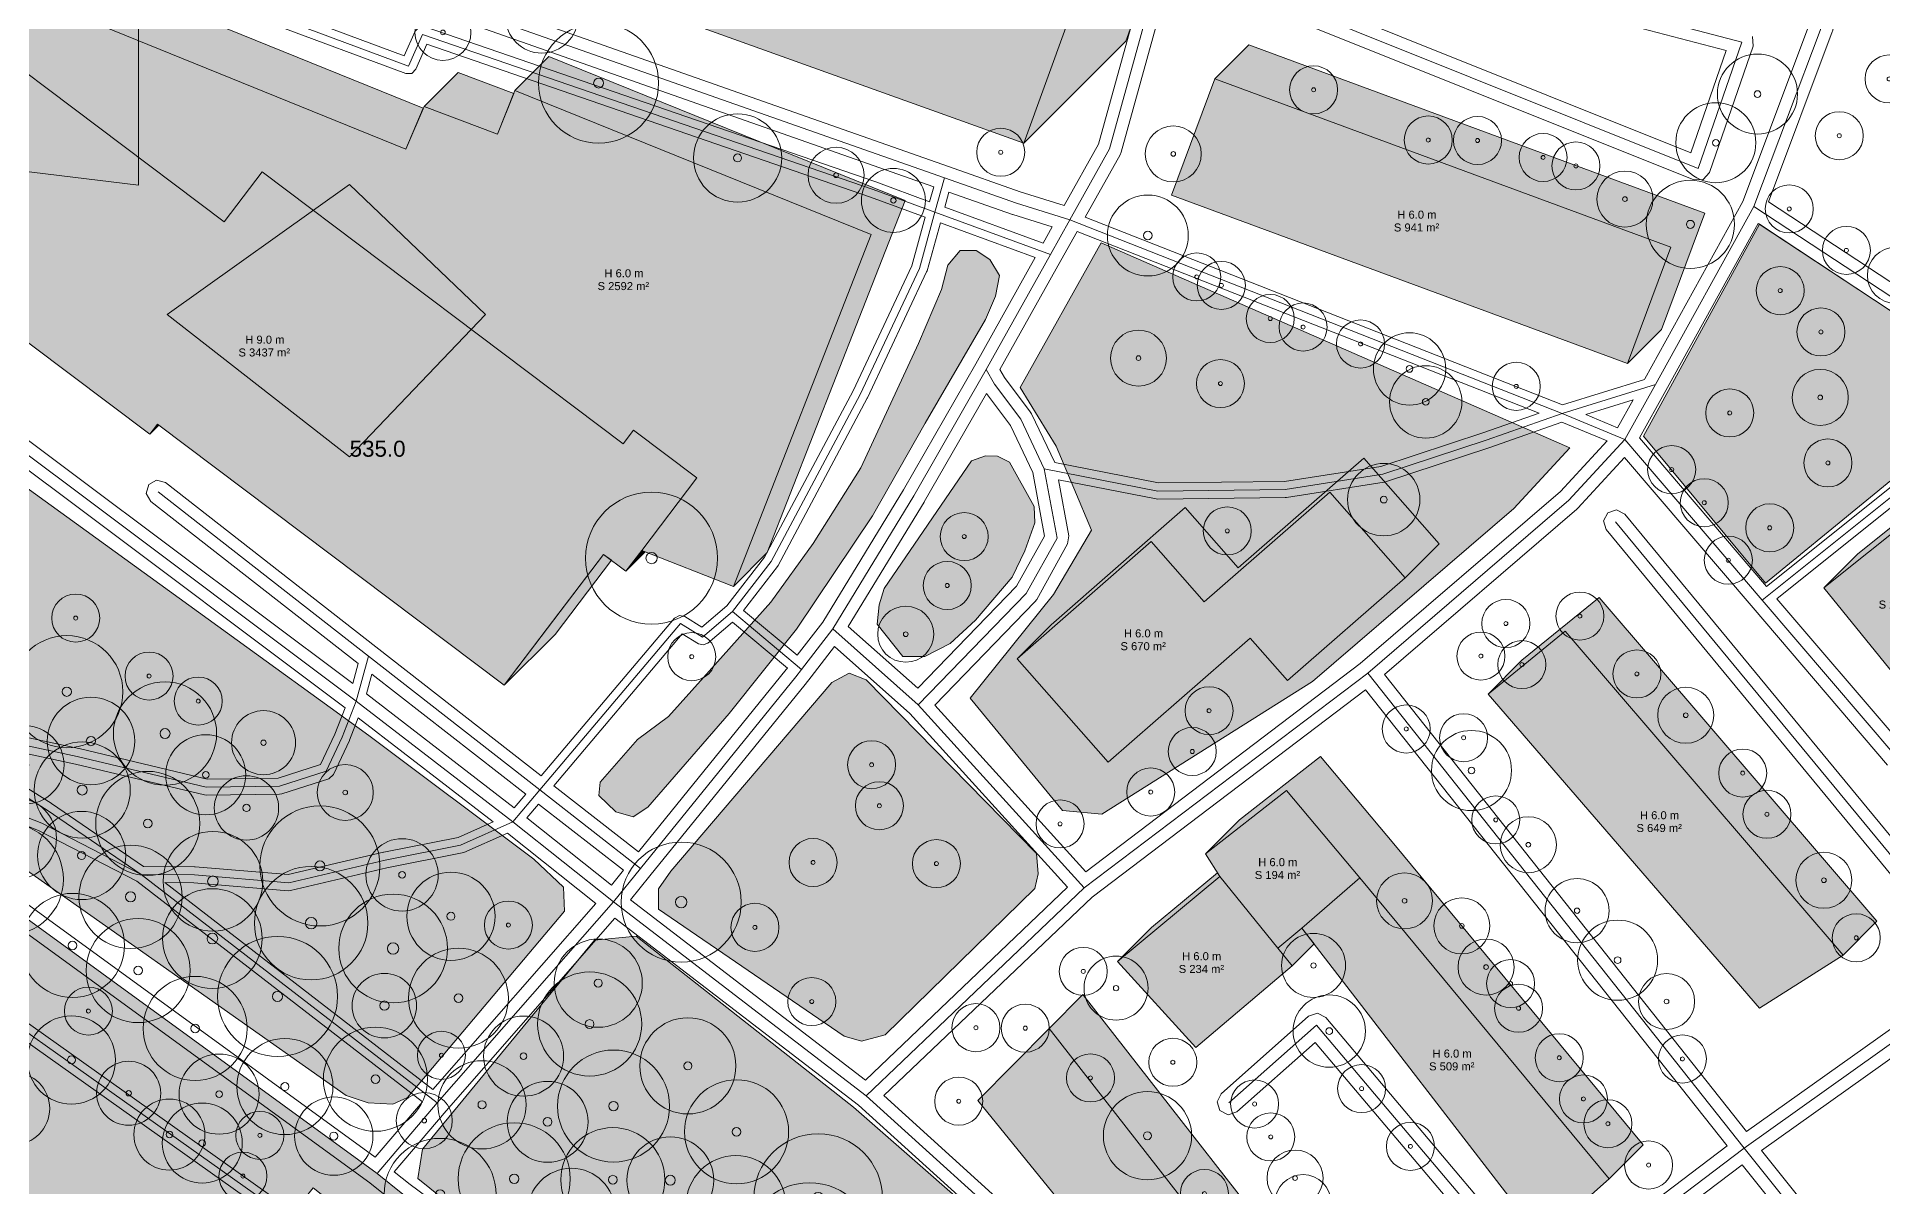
# Model space of a CAD drawing. Header units: metres. Extents: x -4 to 1086, y -7 to 929.
# Drawn here: x 686.2 to 916.8, y 85.4 to 228.9 of the extents above; entities that cross this region are included whole.
import ezdxf

# ---------------------------------------------------------------- set-up
doc = ezdxf.new("R2010")
doc.units = ezdxf.units.M
doc.header["$MEASUREMENT"] = 0
for name, color, linetype, lineweight, true_color in [('TPX_BUILDING_AREAS_TEXT', 7, 'CONTINUOUS', 0, 0x000000), ('TPX_BUILDING_HEIGHTS_TEXT', 7, 'CONTINUOUS', 0, 0x000000), ('TPX_BUILDINGS', 7, 'CONTINUOUS', 0, 0x000000), ('TPX_BUILDINGS_HATCH', 7, 'CONTINUOUS', 0, 0xf0f0f0), ('TPX_BUILDINGS_SHADOWS_HATCH', 7, 'CONTINUOUS', 0, 0x000000), ('TPX_BUILDINGS_SHADOWS_OUTLINES', 7, 'CONTINUOUS', 0, 0x000000), ('TPX_CONTOUR_LINES_5M', 7, 'CONTINUOUS', 0, 0x969696), ('TPX_CONTOUR_LINES_5M_TEXT', 7, 'CONTINUOUS', 0, 0x000000), ('TPX_ROADS_AXES', 7, 'CONTINUOUS', 0, 0x323232), ('TPX_ROADS_CONTOURS', 7, 'CONTINUOUS', 0, 0x646464), ('TPX_VEGETATION_GREEN_SPACES', 7, 'CONTINUOUS', 0, 0x58ba48), ('TPX_VEGETATION_GREEN_SPACES_HATCH', 7, 'CONTINUOUS', 0, 0x58ba48), ('TPX_VEGETATION_TREES_INDIVIDUAL', 7, 'CONTINUOUS', 0, 0x136734)]:
    doc.layers.add(name, color=color, linetype=linetype, lineweight=lineweight, true_color=true_color)
doc.styles.add('TPX_TEXTE', font='arial.ttf')

# ---------------------------------------------------------------- blocks, each defined once
blk = doc.blocks.new('TREETR006_CR055')
at = {"layer": 'TPX_VEGETATION_TREES_INDIVIDUAL'}
for radius in [5.46, 0.583]:
    blk.add_circle((0, 0, 0.04), radius, dxfattribs=at)
blk = doc.blocks.new('TREETR003_CR035')
at = {"layer": 'TPX_VEGETATION_TREES_INDIVIDUAL'}
for radius in [3.5, 0.292]:
    blk.add_circle((0, 0, 0.04), radius, dxfattribs=at)
blk = doc.blocks.new('TREETR007_CR075')
at = {"layer": 'TPX_VEGETATION_TREES_INDIVIDUAL'}
for radius in [7.5, 0.708]:
    blk.add_circle((0, 0, 0.04), radius, dxfattribs=at)
blk = doc.blocks.new('TREETR006_CR060')
at = {"layer": 'TPX_VEGETATION_TREES_INDIVIDUAL'}
for radius in [6, 0.625]:
    blk.add_circle((0, 0, 0.04), radius, dxfattribs=at)
blk = doc.blocks.new('TREETR003_CR030')
at = {"layer": 'TPX_VEGETATION_TREES_INDIVIDUAL'}
for radius in [3, 0.25]:
    blk.add_circle((0, 0, 0.04), radius, dxfattribs=at)
blk = doc.blocks.new('TREETR005_CR055')
at = {"layer": 'TPX_VEGETATION_TREES_INDIVIDUAL'}
for radius in [5.51, 0.5]:
    blk.add_circle((0, 0, 0.04), radius, dxfattribs=at)
blk = doc.blocks.new('TREETR006_CR075')
at = {"layer": 'TPX_VEGETATION_TREES_INDIVIDUAL'}
for radius in [7.5, 0.625]:
    blk.add_circle((0, 0, 0.04), radius, dxfattribs=at)
blk = doc.blocks.new('TREETR007_CR080')
at = {"layer": 'TPX_VEGETATION_TREES_INDIVIDUAL'}
for radius in [8.03, 0.708]:
    blk.add_circle((0, 0, 0.04), radius, dxfattribs=at)
blk = doc.blocks.new('TREETR004_CR044')
at = {"layer": 'TPX_VEGETATION_TREES_INDIVIDUAL'}
for radius in [4.44, 0.417]:
    blk.add_circle((0, 0, 0.04), radius, dxfattribs=at)
blk = doc.blocks.new('TREETR007_CR068')
at = {"layer": 'TPX_VEGETATION_TREES_INDIVIDUAL'}
for radius in [6.79, 0.708]:
    blk.add_circle((0, 0, 0.04), radius, dxfattribs=at)
blk = doc.blocks.new('TREETR006_CR070')
at = {"layer": 'TPX_VEGETATION_TREES_INDIVIDUAL'}
for radius in [7, 0.583]:
    blk.add_circle((0, 0, 0.04), radius, dxfattribs=at)
blk = doc.blocks.new('TREETR005_CR040')
at = {"layer": 'TPX_VEGETATION_TREES_INDIVIDUAL'}
for radius in [4.02, 0.458]:
    blk.add_circle((0, 0, 0.04), radius, dxfattribs=at)
blk = doc.blocks.new('TREETR006_CR065')
at = {"layer": 'TPX_VEGETATION_TREES_INDIVIDUAL'}
for radius in [6.45, 0.625]:
    blk.add_circle((0, 0, 0.04), radius, dxfattribs=at)
blk = doc.blocks.new('TREETR005_CR062')
at = {"layer": 'TPX_VEGETATION_TREES_INDIVIDUAL'}
for radius in [6.24, 0.542]:
    blk.add_circle((0, 0, 0.04), radius, dxfattribs=at)
blk = doc.blocks.new('TREETR007_CR071')
at = {"layer": 'TPX_VEGETATION_TREES_INDIVIDUAL'}
for radius in [7.09, 0.708]:
    blk.add_circle((0, 0, 0.04), radius, dxfattribs=at)
blk = doc.blocks.new('TREETR006_CR040')
at = {"layer": 'TPX_VEGETATION_TREES_INDIVIDUAL'}
for radius in [4.03, 0.583]:
    blk.add_circle((0, 0, 0.04), radius, dxfattribs=at)
blk = doc.blocks.new('TREETR007_CR062')
at = {"layer": 'TPX_VEGETATION_TREES_INDIVIDUAL'}
for radius in [6.23, 0.667]:
    blk.add_circle((0, 0, 0.04), radius, dxfattribs=at)
blk = doc.blocks.new('TREETR007_CR082')
at = {"layer": 'TPX_VEGETATION_TREES_INDIVIDUAL'}
for radius in [8.24, 0.708]:
    blk.add_circle((0, 0, 0.04), radius, dxfattribs=at)
blk = doc.blocks.new('TREETR003_CR040')
at = {"layer": 'TPX_VEGETATION_TREES_INDIVIDUAL'}
for radius in [4, 0.333]:
    blk.add_circle((0, 0, 0.04), radius, dxfattribs=at)
blk = doc.blocks.new('TREETR004_CR050')
at = {"layer": 'TPX_VEGETATION_TREES_INDIVIDUAL'}
for radius in [5, 0.417]:
    blk.add_circle((0, 0, 0.04), radius, dxfattribs=at)
blk = doc.blocks.new('TREETR005_CR051')
at = {"layer": 'TPX_VEGETATION_TREES_INDIVIDUAL'}
for radius in [5.05, 0.542]:
    blk.add_circle((0, 0, 0.04), radius, dxfattribs=at)
blk = doc.blocks.new('TREETR004_CR045')
at = {"layer": 'TPX_VEGETATION_TREES_INDIVIDUAL'}
for radius in [4.52, 0.417]:
    blk.add_circle((0, 0, 0.04), radius, dxfattribs=at)
blk = doc.blocks.new('TREETR005_CR060')
at = {"layer": 'TPX_VEGETATION_TREES_INDIVIDUAL'}
for radius in [6, 0.5]:
    blk.add_circle((0, 0, 0.04), radius, dxfattribs=at)
blk = doc.blocks.new('TREETR005_CR049')
at = {"layer": 'TPX_VEGETATION_TREES_INDIVIDUAL'}
for radius in [4.89, 0.5]:
    blk.add_circle((0, 0, 0.04), radius, dxfattribs=at)
blk = doc.blocks.new('TREETR005_CR065')
at = {"layer": 'TPX_VEGETATION_TREES_INDIVIDUAL'}
for radius in [6.5, 0.542]:
    blk.add_circle((0, 0, 0.04), radius, dxfattribs=at)
blk = doc.blocks.new('TREETR006_CR054')
at = {"layer": 'TPX_VEGETATION_TREES_INDIVIDUAL'}
for radius in [5.42, 0.625]:
    blk.add_circle((0, 0, 0.04), radius, dxfattribs=at)

msp = doc.modelspace()

# ---------------------------------------------------------------- hatches: boundary and pattern name
at = {"layer": 'TPX_BUILDINGS_HATCH'}
for points in [[(758.36, 250.88), (752.95, 235.98), (809.51, 215.66), (814.92, 230.56), (758.36, 250.88)], [(681.04, 235.74), (678.15, 229.49), (709.58, 205.82), (714.34, 212.08), (759.43, 178.11), (760.73, 179.81), (768.65, 173.85), (761.77, 164.8), (773.22, 160.3), (790.44, 204.27), (745.92, 222.23), (743.76, 216.78), (734.57, 220.24), (732.31, 214.92), (681.04, 235.74)], [(671.27, 234.71), (655.23, 213.16), (700.32, 179.32), (701.27, 180.58), (744.58, 147.96), (757.01, 164.31), (759.8, 162.21), (761.77, 164.8), (768.65, 173.85), (760.73, 179.81), (759.43, 178.11), (714.34, 212.08), (709.58, 205.82), (678.15, 229.49), (671.27, 234.71)], [(833.38, 223.7), (827.96, 209.18), (884.93, 188.15), (890.34, 202.67), (833.38, 223.7)], [(825.44, 165.91), (808.67, 151.28), (820.03, 138.37), (837.78, 153.85), (842.44, 148.56), (857.16, 161.39), (847.76, 172.07), (832.06, 158.37), (825.44, 165.91)], [(920.65, 169.05), (909.49, 160.14), (918.79, 148.62), (929.94, 157.53), (920.65, 169.05)], [(877.15, 154.7), (867.51, 146.84), (901.44, 107.62), (911.87, 114.27), (877.15, 154.7)], [(842.35, 134.81), (832.22, 126.89), (834.01, 124.07), (841.25, 115.15), (844.25, 117.63), (851.49, 123.92), (842.35, 134.81)], [(834.01, 124.07), (821.22, 113.45), (830.99, 102.73), (843.05, 112.93), (841.25, 115.15), (834.01, 124.07)], [(851.49, 123.92), (844.25, 117.63), (874.19, 78.85), (882.64, 86.31), (851.49, 123.92)], [(812.66, 105.11), (803.75, 96.12), (835.34, 57.28), (844.19, 64.73), (812.66, 105.11)]]:
    msp.add_hatch(color=256, dxfattribs=at).paths.add_polyline_path(points)
at = {"layer": 'TPX_BUILDINGS_SHADOWS_HATCH'}
for points in [[(771.08, 263.61), (758.36, 250.88), (814.92, 230.56), (809.51, 215.66), (822.24, 228.39), (827.65, 243.29), (771.08, 263.61)], [(664.93, 243.28), (662.81, 241.15), (671.27, 234.71), (678.15, 229.49), (681.04, 235.74), (732.31, 214.92), (734.47, 220.01), (685.28, 239.98), (682.6, 237.3), (677.64, 241.08), (673.4, 236.83), (664.93, 243.28)], [(750.16, 226.47), (745.92, 222.23), (790.44, 204.27), (773.22, 160.3), (777.46, 164.54), (794.68, 208.51), (750.16, 226.47)], [(837.62, 227.94), (833.38, 223.7), (890.34, 202.67), (884.93, 188.15), (889.17, 192.39), (894.59, 206.92), (837.62, 227.94)], [(738.82, 224.48), (734.57, 220.24), (743.76, 216.78), (745.77, 221.87), (738.82, 224.48)], [(701.27, 180.58), (700.32, 179.32), (701.44, 180.45), (701.27, 180.58)], [(812.91, 155.52), (808.67, 151.28), (825.44, 165.91), (832.06, 158.37), (847.76, 172.07), (857.16, 161.39), (861.41, 165.64), (852, 176.31), (836.31, 162.62), (829.68, 170.15), (812.91, 155.52)], [(913.74, 164.38), (909.49, 160.14), (920.65, 169.05), (929.94, 157.53), (933.98, 161.58), (932.61, 161.49), (932.46, 163.9), (924.89, 173.29), (913.74, 164.38)], [(749.97, 155.05), (744.58, 147.96), (750.94, 154.32), (757.98, 163.58), (757.01, 164.31), (749.97, 155.05)], [(761.77, 164.8), (759.8, 162.21), (762.21, 164.62), (761.77, 164.8)], [(871.75, 151.08), (867.51, 146.84), (877.15, 154.7), (911.87, 114.27), (916.11, 118.52), (881.4, 158.94), (871.75, 151.08)], [(836.47, 131.14), (832.22, 126.89), (842.35, 134.81), (851.49, 123.92), (882.64, 86.31), (886.88, 90.55), (855.74, 128.16), (846.59, 139.05), (836.47, 131.14)], [(825.46, 117.7), (821.22, 113.45), (834.01, 124.07), (833.71, 124.54), (825.46, 117.7)], [(844.25, 117.63), (841.25, 115.15), (843.05, 112.93), (845.78, 115.66), (844.25, 117.63)], [(816.9, 109.35), (812.66, 105.11), (844.19, 64.73), (848.43, 68.97), (816.9, 109.35)]]:
    msp.add_hatch(color=256, dxfattribs=at).paths.add_polyline_path(points)
at = {"layer": 'TPX_VEGETATION_GREEN_SPACES_HATCH'}
for points in [[(576.77, 177.06), (575.61, 173.4), (576.03, 170.93), (578.03, 170.48), (588.77, 171.99), (604.82, 169.94), (615.36, 167.92), (624.84, 163.61), (633.33, 158.84), (657.29, 143.44), (664.99, 138.42), (676.94, 130.43), (724.82, 96.75), (727.58, 95.83), (730.68, 95.64), (732.49, 96.5), (752.1, 119.75), (752, 122.75), (748.3, 126.24), (727.65, 141.7), (708.78, 155.34), (691.14, 168.11), (670.59, 182.94), (653.27, 195.95), (631.48, 213.88), (627.12, 217.65), (624.03, 219.49), (621.28, 219.65), (619.98, 219.24), (608.88, 210.22), (599.29, 202.97), (592.22, 196.42), (584.36, 187.91), (576.77, 177.06)], [(901.42, 205.56), (886.94, 179.07), (902.18, 160.71), (926.6, 180.7), (927.84, 188.11), (901.42, 205.56)], [(756.58, 135.87), (756.41, 134.19), (758.55, 132.17), (760.69, 131.54), (762.55, 132.74), (772.68, 144.45), (781.1, 154.95), (790.62, 169.11), (797.2, 180.68), (804.72, 193.64), (805.98, 196.54), (806.46, 199.14), (805.25, 201.15), (803.56, 202.24), (801.56, 202.26), (800, 200.43), (799.21, 197.37), (796.37, 190.66), (789.14, 175.1), (783.2, 165.66), (777.89, 158.35), (769.48, 148.93), (765.13, 144.07), (761.25, 141.19), (756.58, 135.87)], [(791.42, 158), (791.19, 155.57), (794.38, 151.55), (797.16, 151.57), (800.3, 153.16), (803.49, 156.08), (808.04, 161.44), (809.63, 164.74), (810.89, 168.26), (810.81, 170.29), (807.74, 175.81), (806.24, 176.59), (804.74, 176.6), (802.97, 176), (792.05, 160.05), (791.42, 158)], [(763.87, 122.52), (763.87, 120.02), (787.08, 104.13), (789.22, 103.5), (792.2, 104.31), (810.89, 122.58), (811.29, 124.43), (811.11, 126.96), (789.79, 148.63), (787.67, 149.47), (785.54, 148.31), (765.4, 124.74), (763.87, 122.52)], [(655.44, 125.55), (621.43, 80.65), (627.04, 46.74), (706.59, 57.84), (716.06, 71.99), (717.08, 71.18), (721.51, 67.68), (725.06, 72.15), (716, 79.3), (717.68, 81.41), (720.71, 85.2), (727.72, 79.66), (730.69, 83.04), (731.92, 84.43), (728.71, 87.01), (671.03, 128.89), (662.13, 134.44), (655.44, 125.55)], [(734.36, 90.04), (733.78, 86.37), (744.9, 77.43), (766.14, 59.9), (785.59, 40.18), (802.56, 19.16), (813.79, 0), (850.18, 0), (853.75, 4.29), (844.22, 27.14), (828.8, 52.84), (808.92, 77.18), (788.21, 95.26), (761.07, 116.63), (755.86, 116.14), (734.36, 90.04)]]:
    msp.add_hatch(color=256, dxfattribs=at).paths.add_polyline_path(points)
h = msp.add_hatch(color=256, dxfattribs=at)
h.paths.add_polyline_path([(813.22, 159.31), (802.8, 146.34), (814.36, 132.32), (819.24, 131.88), (845.59, 148.45), (870.72, 170.03), (877.73, 177.62), (819.18, 203.22), (809.07, 185.13), (813.55, 177.82), (817.95, 167.35), (813.22, 159.31)])
h.paths.add_polyline_path([(808.67, 151.28), (825.44, 165.91), (832.06, 158.37), (847.76, 172.07), (857.16, 161.39), (842.44, 148.56), (837.78, 153.85), (820.03, 138.37), (808.67, 151.28)], flags=16)

# ---------------------------------------------------------------- linework, layer by layer
at = {"layer": 'TPX_BUILDINGS', "elevation": 0.04}
for points in [[(758.36, 250.88), (752.95, 235.98), (809.51, 215.66), (814.92, 230.56)], [(681.04, 235.74), (678.15, 229.49), (709.58, 205.82), (714.34, 212.08), (759.43, 178.11), (760.73, 179.81), (768.65, 173.85), (761.77, 164.8), (773.22, 160.3), (790.44, 204.27), (745.92, 222.23), (743.76, 216.78), (734.57, 220.24), (732.31, 214.92)], [(671.27, 234.71), (655.23, 213.16), (700.32, 179.32), (701.27, 180.58), (744.58, 147.96), (757.01, 164.31), (759.8, 162.21), (761.77, 164.8), (768.65, 173.85), (760.73, 179.81), (759.43, 178.11), (714.34, 212.08), (709.58, 205.82), (678.15, 229.49)], [(833.38, 223.7), (827.96, 209.18), (884.93, 188.15), (890.34, 202.67)], [(825.44, 165.91), (808.67, 151.28), (820.03, 138.37), (837.78, 153.85), (842.44, 148.56), (857.16, 161.39), (847.76, 172.07), (832.06, 158.37)], [(920.65, 169.05), (909.49, 160.14), (918.79, 148.62), (929.94, 157.53)], [(877.15, 154.7), (867.51, 146.84), (901.44, 107.62), (911.87, 114.27)], [(842.35, 134.81), (832.22, 126.89), (834.01, 124.07), (841.25, 115.15), (844.25, 117.63), (851.49, 123.92)], [(834.01, 124.07), (821.22, 113.45), (830.99, 102.73), (843.05, 112.93), (841.25, 115.15)], [(851.49, 123.92), (844.25, 117.63), (874.19, 78.85), (882.64, 86.31)], [(812.66, 105.11), (803.75, 96.12), (835.34, 57.28), (844.19, 64.73)]]:
    msp.add_lwpolyline(points, close=True, dxfattribs=at)
at = {"layer": 'TPX_BUILDINGS_SHADOWS_OUTLINES', "elevation": 0.04}
for points in [[(771.08, 263.61), (758.36, 250.88), (814.92, 230.56), (809.51, 215.66), (822.24, 228.39), (827.65, 243.29)], [(664.93, 243.28), (662.81, 241.15), (671.27, 234.71), (678.15, 229.49), (681.04, 235.74), (732.31, 214.92), (734.47, 220.01), (685.28, 239.98), (682.6, 237.3), (677.64, 241.08), (673.4, 236.83)], [(750.16, 226.47), (745.92, 222.23), (790.44, 204.27), (773.22, 160.3), (777.46, 164.54), (794.68, 208.51)], [(837.62, 227.94), (833.38, 223.7), (890.34, 202.67), (884.93, 188.15), (889.17, 192.39), (894.59, 206.92)], [(738.82, 224.48), (734.57, 220.24), (743.76, 216.78), (745.77, 221.87)], [(701.27, 180.58), (700.32, 179.32), (701.44, 180.45)], [(812.91, 155.52), (808.67, 151.28), (825.44, 165.91), (832.06, 158.37), (847.76, 172.07), (857.16, 161.39), (861.41, 165.64), (852, 176.31), (836.31, 162.62), (829.68, 170.15)], [(913.74, 164.38), (909.49, 160.14), (920.65, 169.05), (929.94, 157.53), (933.98, 161.58), (932.61, 161.49), (932.46, 163.9), (924.89, 173.29)], [(749.97, 155.05), (744.58, 147.96), (750.94, 154.32), (757.98, 163.58), (757.01, 164.31)], [(761.77, 164.8), (759.8, 162.21), (762.21, 164.62)], [(871.75, 151.08), (867.51, 146.84), (877.15, 154.7), (911.87, 114.27), (916.11, 118.52), (881.4, 158.94)], [(836.47, 131.14), (832.22, 126.89), (842.35, 134.81), (851.49, 123.92), (882.64, 86.31), (886.88, 90.55), (855.74, 128.16), (846.59, 139.05)], [(825.46, 117.7), (821.22, 113.45), (834.01, 124.07), (833.71, 124.54)], [(844.25, 117.63), (841.25, 115.15), (843.05, 112.93), (845.78, 115.66)], [(816.9, 109.35), (812.66, 105.11), (844.19, 64.73), (848.43, 68.97)]]:
    msp.add_lwpolyline(points, close=True, dxfattribs=at)
at = {"layer": 'TPX_CONTOUR_LINES_5M', "elevation": 0.05}
for points in [[(698.89, 267.4), (672.52, 251.25), (672.52, 213.6), (698.89, 210.41), (698.89, 267.4)], [(725.27, 210.49), (702.49, 194.25), (725.27, 176.5), (742.25, 194.25), (725.27, 210.49)]]:
    msp.add_lwpolyline(points, dxfattribs=at)
at = {"layer": 'TPX_ROADS_AXES', "elevation": 0.03}
for points in [[(301.31, 376.65), (314.36, 370.33), (350.84, 354.43), (365.46, 348.15), (379.85, 341.97), (408.07, 327.97), (438.12, 310.03), (449.28, 302.28), (469.03, 288.9), (486.89, 276.81), (497.71, 271.92), (557.14, 249.61), (621.4, 224.91), (636.99, 212.59), (670.07, 187.9), (690.41, 172.72), (726.08, 145.98), (745.67, 130.9), (758.22, 120.91), (789.83, 96.69), (811.33, 77.19), (831, 51.84), (846.42, 26.15), (858.87, 0)], [(900.73, 207.75), (909.13, 230.07), (916.78, 257.03), (920.05, 282.25), (918.48, 308.9), (911.77, 343.3), (899.86, 377.43)], [(815.27, 206.07), (820.23, 214.95), (827.4, 240.83), (832.46, 259.03), (835.08, 278.76), (838.01, 298.68), (837.99, 300.62), (838.54, 332.04), (836.89, 355.31)], [(736.21, 95.81), (699.2, 124.35), (687.46, 132.37), (667.63, 144.81), (645.58, 158.11), (635.75, 164.89), (620.03, 172.29), (597.11, 176.77), (587.62, 179.14), (575.63, 181.25), (549.32, 184.97), (524.84, 189.08), (500.01, 197.83), (492.73, 201.18), (469.96, 216.58), (430.81, 246.95), (399.99, 267.29), (387.54, 275.51), (349.12, 304.76), (328.4, 317.17), (303.54, 324.07), (288.31, 327.19), (280.12, 325.72)], [(815.27, 206.07), (808.59, 208.18), (799.61, 211.33), (685.7, 251.39), (654.03, 262.53)], [(812.84, 201.75), (798.41, 207.03), (790.7, 209.86), (734.37, 229.24), (732.64, 225.28), (682.77, 243.84)], [(839.81, 243.82), (899.24, 228.28), (893.78, 212.48), (836.78, 235.34)], [(799.61, 211.33), (798.41, 207.03), (796.46, 200), (789.07, 184.29), (777.94, 163.4), (773.1, 157.16), (769.38, 153.98), (766.63, 155.69), (749.04, 134.89), (745.67, 130.9), (739.13, 128), (729.72, 126.14), (717.67, 123.3), (705.87, 124.28), (699.2, 124.35), (686.8, 130.72), (678.49, 133.99), (671.03, 128.89)], [(884.62, 178.67), (888.42, 185.51), (900.73, 207.75)], [(1025.25, 189.79), (932.71, 186.75), (929.38, 188.94), (900.73, 207.75)], [(728.71, 87.01), (736.21, 95.81), (758.22, 120.91), (761.61, 125.09), (781.01, 149.01), (781.73, 149.94), (785.64, 155.01), (795.76, 171.62), (804.81, 187.38), (812.84, 201.75), (815.27, 206.07)], [(884.62, 178.67), (876.78, 181.9), (815.27, 206.07)], [(796.32, 145.5), (809.81, 159.42), (813.67, 166.34), (812.07, 175), (809.13, 181.2), (805.83, 185.58), (804.81, 187.38)], [(929.38, 188.94), (928.44, 179.9), (901.78, 158.6)], [(812.07, 175), (826.24, 172.22), (842.16, 172.4), (854.38, 174.31), (867.29, 178.56), (876.78, 181.9), (888.42, 185.51)], [(789.83, 96.69), (817.06, 122.66), (852.48, 149.49), (877.62, 171.07), (884.62, 178.67)], [(975.33, 68.26), (918.6, 138.94), (901.78, 158.6), (884.62, 178.67)], [(761.61, 125.09), (749.04, 134.89), (727.63, 151.59), (701.34, 172.1)], [(883.44, 168.36), (930.08, 111.91), (965.92, 69.37)], [(728.71, 87.01), (671.03, 128.89), (662.13, 134.44), (659.1, 136.75), (656.21, 138.77), (640.39, 149.98), (638.52, 151), (628.99, 156.51), (616.29, 163.66), (603.74, 166.15), (593.16, 167.15), (579.84, 167.01), (562.57, 164.2)], [(773.1, 157.16), (781.73, 149.94)], [(785.64, 155.01), (796.32, 145.5), (817.06, 122.66)], [(656.21, 138.77), (662.69, 144.77), (667.63, 144.81), (673.39, 144.87), (681.73, 141.11), (691.24, 139.08), (707.35, 135.24), (716.5, 135.36), (722.35, 137.23), (724.34, 141.48), (726.08, 145.98), (727.63, 151.59)], [(852.48, 149.49), (899.53, 90.17), (932.95, 48.38)], [(655.44, 125.55), (717.68, 81.41), (734.08, 66.15), (744.39, 57.63), (775.92, 26.66), (794.96, 0)], [(930.08, 111.91), (899.53, 90.17), (874.86, 71.45), (863.64, 63.19)], [(876.92, 35.42), (891.23, 43.72), (874.86, 71.45), (846.08, 105.5), (835.14, 95.83)], [(812.21, 0), (800.39, 19.17), (785.67, 36.95), (769.9, 52.44), (753.36, 68.62), (742.53, 76.61), (731.92, 84.43), (728.71, 87.01)]]:
    msp.add_lwpolyline(points, dxfattribs=at)
at = {"layer": 'TPX_ROADS_CONTOURS', "elevation": 0.03}
for points in [[(662.38, 343.33), (755.19, 349.76), (761.6, 320.33), (709.98, 316.74), (709.1, 316.37), (708.61, 315.54), (703.04, 288.31), (703.2, 287.29), (703.97, 286.61), (755.6, 266.78), (825.59, 239.91), (818.83, 215.52), (814.55, 207.87), (809.06, 209.6), (800.11, 212.75), (686.19, 252.8), (655.92, 263.46)], [(930.21, 190.19), (902.56, 208.35), (910.53, 229.54), (910.57, 229.66), (918.23, 256.62)], [(682.42, 242.9), (732.29, 224.34), (733.03, 224.36), (733.56, 224.88), (734.92, 228), (790.37, 208.92), (797.2, 206.41), (795.52, 200.35), (788.18, 184.73), (777.1, 163.95), (772.38, 157.86), (769.29, 155.22), (767.16, 156.54), (766.47, 156.68), (765.87, 156.34), (749.22, 136.65), (728.55, 152.77), (702.26, 173.28), (701.15, 173.59), (700.16, 173.02), (699.85, 171.92), (700.42, 170.92), (726.34, 150.69), (725.65, 148.18), (691.31, 173.92), (670.97, 189.11)], [(907.7, 230.54), (899.36, 208.38), (887.11, 186.24), (887.05, 186.13), (876.82, 182.96), (817.17, 206.4), (821.54, 214.22), (821.67, 214.55), (828.85, 240.43)], [(836.22, 233.95), (893.22, 211.09), (894.4, 211.12), (895.19, 211.99), (900.66, 227.79), (900.56, 228.99)], [(918.88, 140.92), (903.61, 158.77), (929.06, 179.12)], [(931.23, 112.87), (884.6, 169.31), (883.58, 169.85), (882.48, 169.51), (881.95, 168.5), (882.28, 167.4), (927.89, 112.19), (899.82, 92.22), (854.56, 149.29), (878.59, 169.94), (878.72, 170.06), (884.58, 176.41), (900.64, 157.62), (917.44, 137.98)], [(812.34, 78.3), (792.03, 96.72), (818.03, 121.51), (852.22, 147.41), (897.41, 90.44), (875.09, 73.51), (847.23, 106.47), (846.19, 107), (845.09, 106.63), (834.15, 96.95), (833.65, 95.92), (834.02, 94.84), (835.05, 94.33), (836.14, 94.71), (845.93, 103.36), (872.68, 71.71)], [(670.19, 127.65), (727.8, 85.82), (730.98, 83.26)], [(654.88, 124.73), (717.05, 80.63), (733.4, 65.41), (733.44, 65.37), (743.72, 56.89), (775.16, 26.01), (793.73, 0), (795.91, 0), (795.78, 0.58), (776.73, 27.25), (776.62, 27.38), (745.09, 58.35), (745.02, 58.41), (734.74, 66.9), (718.37, 82.14), (718.26, 82.22), (656.02, 126.37)], [(743.42, 77.81), (732.83, 85.62), (730.85, 87.21), (737.35, 94.83), (758.42, 118.87), (788.86, 95.54), (810.23, 76.17)], [(934.12, 49.32), (901.7, 89.87), (929.82, 109.88)], [(876.83, 71.07), (899.28, 88.09), (931.77, 47.44)]]:
    msp.add_lwpolyline(points, dxfattribs=at)
for points in [[(684.07, 244.42), (686.1, 249.66), (798.26, 210.22), (797.74, 208.34), (791.03, 210.81), (734.7, 230.19), (733.97, 230.16), (733.46, 229.64), (732.1, 226.55)], [(838.68, 236.19), (840.76, 242.02), (897.29, 227.24), (892.87, 214.46)], [(624.02, 220.93), (636.07, 211.42), (636.1, 211.39), (669.17, 186.7), (689.51, 171.52), (724.69, 145.15), (723.42, 141.87), (721.63, 138.05), (716.33, 136.35), (707.46, 136.24), (691.47, 140.05), (691.45, 140.05), (682.04, 142.06), (673.81, 145.78), (673.38, 145.87), (667.91, 145.81), (646.12, 158.95), (636.65, 165.48), (626.65, 214.11), (626.61, 214.27)], [(799.62, 207.65), (800.15, 209.55), (808.09, 206.76), (808.14, 206.74), (813.06, 205.2), (811.91, 203.16)], [(774.49, 157.31), (778.73, 162.79), (778.82, 162.93), (789.95, 183.82), (789.98, 183.86), (797.36, 199.57), (797.42, 199.73), (799.08, 205.72), (810.92, 201.39), (803.5, 188.12), (794.47, 172.38), (784.41, 155.86), (781.19, 151.7)], [(886.44, 178.85), (889.73, 184.79), (901.26, 205.61), (928.27, 187.87), (927.48, 180.42), (902.31, 160.29)], [(806.53, 187.39), (814.15, 201.02), (816.18, 204.64), (873.91, 181.95), (866.97, 179.51), (854.14, 175.29), (842.08, 173.4), (826.33, 173.22), (813.37, 175.77), (810.48, 181.85), (810.32, 182.11), (807.08, 186.4)], [(787.58, 155.3), (797.04, 170.84), (797.06, 170.87), (804.83, 184.41), (807.84, 180.42), (810.63, 174.54), (812.09, 166.6), (808.59, 160.32), (796.25, 147.58)], [(879.73, 181.77), (885.64, 183.6), (883.71, 180.12)], [(798.38, 145.47), (810.89, 158.37), (811.12, 158.69), (814.98, 165.61), (815.14, 166.61), (813.85, 173.63), (826.05, 171.24), (826.25, 171.22), (842.17, 171.4), (842.32, 171.41), (854.53, 173.32), (854.69, 173.36), (867.61, 177.62), (876.75, 180.83), (882.42, 178.49), (876.57, 172.15), (851.54, 150.66), (817.25, 124.68)], [(750.8, 135.42), (766.83, 154.39), (768.85, 153.13), (769.45, 152.99), (770.03, 153.22), (773.11, 155.85), (779.97, 150.11), (779.83, 149.93), (761.37, 127.18)], [(760.36, 121.17), (762.77, 124.15), (782.18, 148.06), (782.92, 149.03), (785.85, 152.82), (795.26, 144.43), (814.96, 122.73), (789.72, 98.66)], [(727.37, 146.88), (728.05, 149.36), (747.28, 134.36), (745.84, 132.66)], [(671.06, 143.84), (673.18, 143.86), (681.31, 140.2), (681.52, 140.13), (691.02, 138.1), (707.12, 134.27), (707.36, 134.24), (716.51, 134.36), (716.8, 134.4), (722.66, 136.28), (723.26, 136.81), (725.24, 141.05), (725.27, 141.12), (726.34, 143.89), (743.21, 130.9), (738.83, 128.96), (729.53, 127.12), (729.49, 127.11), (717.6, 124.31), (705.95, 125.28), (705.88, 125.28), (699.51, 125.34), (688.03, 133.2), (687.99, 133.22)], [(673.21, 129.17), (678.62, 132.86), (686.39, 129.81), (698.66, 123.5), (734.37, 95.96), (728.47, 89.04)], [(747.42, 131.42), (748.86, 133.13), (759.48, 124.85), (757.99, 123.01)], [(702.17, 123.32), (705.82, 123.28), (717.59, 122.3), (717.9, 122.32), (729.93, 125.16), (739.33, 127.02), (739.54, 127.09), (745, 129.51), (756.05, 120.72), (735.68, 97.48)]]:
    msp.add_lwpolyline(points, close=True, dxfattribs=at)
at = {"layer": 'TPX_VEGETATION_GREEN_SPACES', "elevation": 0}
for points in [[(901.42, 205.56), (886.94, 179.07), (902.18, 160.71), (926.6, 180.7), (927.84, 188.11)], [(813.22, 159.31), (802.8, 146.34), (814.36, 132.32), (819.24, 131.88), (845.59, 148.45), (870.72, 170.03), (877.73, 177.62), (819.18, 203.22), (809.07, 185.13), (813.55, 177.82), (817.95, 167.35)], [(756.58, 135.87), (756.41, 134.19), (758.55, 132.17), (760.69, 131.54), (762.55, 132.74), (772.68, 144.45), (781.1, 154.95), (790.62, 169.11), (797.2, 180.68), (804.72, 193.64), (805.98, 196.54), (806.46, 199.14), (805.25, 201.15), (803.56, 202.24), (801.56, 202.26), (800, 200.43), (799.21, 197.37), (796.37, 190.66), (789.14, 175.1), (783.2, 165.66), (777.89, 158.35), (769.48, 148.93), (765.13, 144.07), (761.25, 141.19)], [(791.42, 158), (791.19, 155.57), (794.38, 151.55), (797.16, 151.57), (800.3, 153.16), (803.49, 156.08), (808.04, 161.44), (809.63, 164.74), (810.89, 168.26), (810.81, 170.29), (807.74, 175.81), (806.24, 176.59), (804.74, 176.6), (802.97, 176), (792.05, 160.05)], [(808.67, 151.28), (825.44, 165.91), (832.06, 158.37), (847.76, 172.07), (857.16, 161.39), (842.44, 148.56), (837.78, 153.85), (820.03, 138.37)], [(763.87, 122.52), (763.87, 120.02), (787.08, 104.13), (789.22, 103.5), (792.2, 104.31), (810.89, 122.58), (811.29, 124.43), (811.11, 126.96), (789.79, 148.63), (787.67, 149.47), (785.54, 148.31), (765.4, 124.74)], [(655.44, 125.55), (621.43, 80.65), (627.04, 46.74), (706.59, 57.84), (716.06, 71.99), (717.08, 71.18), (721.51, 67.68), (725.06, 72.15), (716, 79.3), (717.68, 81.41), (720.71, 85.2), (727.72, 79.66), (730.69, 83.04), (731.92, 84.43), (728.71, 87.01), (671.03, 128.89), (662.13, 134.44)], [(734.36, 90.04), (733.78, 86.37), (744.9, 77.43), (766.14, 59.9), (785.59, 40.18), (802.56, 19.16), (813.79, 0), (850.18, 0), (853.75, 4.29), (844.22, 27.14), (828.8, 52.84), (808.92, 77.18), (788.21, 95.26), (761.07, 116.63), (755.86, 116.14)]]:
    msp.add_lwpolyline(points, close=True, dxfattribs=at)
msp.add_lwpolyline([(676.94, 130.43), (724.82, 96.75), (727.58, 95.83), (730.68, 95.64), (732.49, 96.5), (752.1, 119.75), (752, 122.75), (748.3, 126.24), (727.65, 141.7), (708.78, 155.34), (691.14, 168.11), (670.59, 182.94)], dxfattribs=at)

# ---------------------------------------------------------------- block references
at = {"layer": 'TPX_VEGETATION_TREES_INDIVIDUAL'}
for name, p in [('TREETR004_CR045', (749.27, 231.42, 0.04)), ('TREETR003_CR035', (736.93, 229.49, 0.04)), ('TREETR006_CR075', (756.38, 223.17, 0.04)), ('TREETR004_CR050', (901.18, 221.79, 0.04)), ('TREETR003_CR030', (917.63, 223.68, 0.04)), ('TREETR003_CR030', (845.72, 222.32, 0.04)), ('TREETR005_CR055', (773.75, 213.81, 0.04)), ('TREETR003_CR030', (860.04, 216.05, 0.04)), ('TREETR004_CR050', (895.98, 215.71, 0.04)), ('TREETR003_CR030', (911.4, 216.59, 0.04)), ('TREETR003_CR030', (806.62, 214.52, 0.04)), ('TREETR003_CR035', (828.19, 214.31, 0.04)), ('TREETR003_CR030', (866.2, 215.99, 0.04)), ('TREETR003_CR030', (874.4, 213.87, 0.04)), ('TREETR003_CR035', (786.05, 211.65, 0.04)), ('TREETR003_CR030', (878.5, 212.81, 0.04)), ('TREETR003_CR040', (793.21, 208.51, 0.04)), ('TREETR003_CR035', (884.62, 208.67, 0.04)), ('TREETR005_CR055', (892.8, 205.52, 0.04)), ('TREETR003_CR030', (905.15, 207.45, 0.04)), ('TREETR005_CR051', (825.01, 204.12, 0.04)), ('TREETR003_CR030', (912.29, 202.27, 0.04)), ('TREETR003_CR030', (831.12, 198.96, 0.04)), ('TREETR003_CR030', (834.19, 197.9, 0.04)), ('TREETR003_CR035', (918.42, 199.15, 0.04)), ('TREETR003_CR030', (904.02, 197.24, 0.04)), ('TREETR003_CR030', (840.31, 193.76, 0.04)), ('TREETR003_CR030', (844.41, 192.7, 0.04)), ('TREETR003_CR030', (909.11, 192.08, 0.04)), ('TREETR003_CR035', (823.84, 188.81, 0.04)), ('TREETR003_CR030', (851.58, 190.58, 0.04)), ('TREETR004_CR045', (857.71, 187.46, 0.04)), ('TREETR003_CR030', (834.08, 185.64, 0.04)), ('TREETR004_CR045', (859.73, 183.35, 0.04)), ('TREETR003_CR030', (871.04, 185.29, 0.04)), ('TREETR003_CR035', (909.03, 183.91, 0.04)), ('TREETR003_CR030', (897.72, 181.97, 0.04)), ('TREETR003_CR030', (890.46, 174.89, 0.04)), ('TREETR003_CR030', (909.98, 175.72, 0.04)), ('TREETR004_CR045', (854.48, 171.14, 0.04)), ('TREETR003_CR030', (894.53, 170.76, 0.04)), ('TREETR007_CR082', (763, 163.84, 0.04)), ('TREETR003_CR030', (902.71, 167.62, 0.04)), ('TREETR003_CR030', (802.06, 166.53, 0.04)), ('TREETR003_CR030', (834.93, 167.24, 0.04)), ('TREETR003_CR030', (897.54, 163.58, 0.04)), ('TREETR003_CR030', (799.94, 160.42, 0.04)), ('TREETR003_CR030', (691.04, 156.35, 0.04)), ('TREETR003_CR030', (878.99, 156.6, 0.04)), ('TREETR003_CR035', (794.75, 154.34, 0.04)), ('TREETR003_CR030', (869.74, 155.67, 0.04)), ('TREETR003_CR030', (768.02, 151.53, 0.04)), ('TREETR003_CR030', (866.62, 151.61, 0.04)), ('TREETR006_CR070', (689.93, 147.16, 0.04)), ('TREETR003_CR030', (871.74, 150.54, 0.04)), ('TREETR003_CR030', (886.11, 149.38, 0.04)), ('TREETR003_CR030', (700.21, 149.11, 0.04)), ('TREETR006_CR065', (702.2, 141.93, 0.04)), ('TREETR003_CR030', (706.35, 145.98, 0.04)), ('TREETR003_CR030', (832.66, 144.78, 0.04)), ('TREETR003_CR035', (892.22, 144.21, 0.04)), ('TREETR006_CR055', (692.95, 141, 0.04)), ('TREETR003_CR030', (857.29, 142.5, 0.04)), ('TREETR003_CR040', (714.51, 140.79, 0.04)), ('TREETR003_CR030', (864.46, 141.41, 0.04)), ('TREETR005_CR049', (684.7, 138.01, 0.04)), ('TREETR006_CR060', (691.86, 134.88, 0.04)), ('TREETR004_CR050', (707.29, 136.78, 0.04)), ('TREETR003_CR030', (790.49, 138.03, 0.04)), ('TREETR003_CR030', (830.56, 139.69, 0.04)), ('TREETR004_CR050', (865.45, 137.31, 0.04)), ('TREETR003_CR030', (899.34, 136.99, 0.04)), ('TREETR005_CR065', (700.04, 130.71, 0.04)), ('TREETR005_CR040', (712.38, 132.64, 0.04)), ('TREETR003_CR035', (724.72, 134.57, 0.04)), ('TREETR003_CR030', (825.37, 134.63, 0.04)), ('TREETR005_CR051', (683.59, 128.83, 0.04)), ('TREETR003_CR030', (791.46, 132.91, 0.04)), ('TREETR003_CR030', (868.48, 131.15, 0.04)), ('TREETR003_CR030', (902.37, 131.85, 0.04)), ('TREETR005_CR055', (691.78, 126.7, 0.04)), ('TREETR006_CR075', (721.56, 125.4, 0.04)), ('TREETR003_CR030', (814.04, 130.65, 0.04)), ('TREETR003_CR035', (872.55, 128.05, 0.04)), ('TREETR006_CR070', (682.51, 123.73, 0.04)), ('TREETR007_CR062', (708.19, 123.48, 0.04)), ('TREETR006_CR065', (697.9, 121.54, 0.04)), ('TREETR004_CR045', (731.82, 124.28, 0.04)), ('TREETR007_CR075', (766.7, 120.88, 0.04)), ('TREETR003_CR030', (783.18, 125.83, 0.04)), ('TREETR003_CR030', (798.59, 125.69, 0.04)), ('TREETR003_CR035', (909.48, 123.61, 0.04)), ('TREETR007_CR071', (720.46, 118.25, 0.04)), ('TREETR005_CR055', (737.93, 119.11, 0.04)), ('TREETR003_CR035', (857.08, 121.04, 0.04)), ('TREETR007_CR062', (708.12, 116.33, 0.04)), ('TREETR003_CR040', (878.64, 119.81, 0.04)), ('TREETR005_CR065', (690.65, 115.47, 0.04)), ('TREETR007_CR068', (730.7, 115.09, 0.04)), ('TREETR003_CR030', (745.11, 118.02, 0.04)), ('TREETR003_CR030', (775.91, 117.73, 0.04)), ('TREETR003_CR035', (864.24, 117.91, 0.04)), ('TREETR005_CR065', (698.84, 112.33, 0.04)), ('TREETR004_CR050', (883.71, 113.63, 0.04)), ('TREETR003_CR030', (913.52, 116.42, 0.04)), ('TREETR006_CR075', (716.26, 109.1, 0.04)), ('TREETR005_CR055', (756.33, 110.76, 0.04)), ('TREETR003_CR040', (845.71, 112.97, 0.04)), ('TREETR003_CR035', (867.27, 112.77, 0.04)), ('TREETR005_CR062', (738.86, 108.88, 0.04)), ('TREETR003_CR030', (816.94, 112.23, 0.04)), ('TREETR003_CR040', (821.03, 110.14, 0.04)), ('TREETR003_CR030', (870.33, 110.7, 0.04)), ('TREETR005_CR065', (705.96, 105.11, 0.04)), ('TREETR006_CR040', (729.61, 107.95, 0.04)), ('TREETR005_CR065', (755.26, 105.66, 0.04)), ('TREETR003_CR030', (783.02, 108.46, 0.04)), ('TREETR003_CR035', (889.83, 108.47, 0.04)), ('TREETR003_CR030', (692.63, 107.28, 0.04)), ('TREETR004_CR045', (847.68, 104.78, 0.04)), ('TREETR003_CR030', (871.33, 107.62, 0.04)), ('TREETR005_CR055', (690.51, 101.17, 0.04)), ('TREETR004_CR050', (747, 101.65, 0.04)), ('TREETR005_CR060', (767.53, 100.43, 0.04)), ('TREETR003_CR030', (803.53, 105.2, 0.04)), ('TREETR003_CR030', (809.69, 105.14, 0.04)), ('TREETR005_CR060', (717.18, 97.85, 0.04)), ('TREETR005_CR065', (728.49, 98.76, 0.04)), ('TREETR003_CR030', (736.74, 101.75, 0.04)), ('TREETR003_CR030', (828.13, 100.88, 0.04)), ('TREETR003_CR030', (876.41, 101.44, 0.04)), ('TREETR003_CR030', (891.81, 101.29, 0.04)), ('TREETR004_CR050', (708.96, 96.9, 0.04)), ('TREETR006_CR070', (758.24, 95.41, 0.04)), ('TREETR003_CR030', (817.84, 98.93, 0.04)), ('TREETR004_CR045', (683.27, 95.1, 0.04)), ('TREETR003_CR040', (697.66, 97.01, 0.04)), ('TREETR005_CR055', (741.81, 95.57, 0.04)), ('TREETR003_CR030', (851.72, 97.59, 0.04)), ('TREETR003_CR030', (879.44, 96.3, 0.04)), ('TREETR003_CR035', (734.6, 93.59, 0.04)), ('TREETR005_CR051', (750.01, 93.45, 0.04)), ('TREETR005_CR065', (773.62, 92.2, 0.04)), ('TREETR003_CR030', (801.38, 96.02, 0.04)), ('TREETR005_CR055', (824.96, 91.71, 0.04)), ('TREETR003_CR030', (838.35, 95.67, 0.04)), ('TREETR004_CR044', (702.75, 91.85, 0.04)), ('TREETR004_CR050', (706.85, 90.79, 0.04)), ('TREETR003_CR030', (714.05, 91.75, 0.04)), ('TREETR005_CR049', (723.29, 91.66, 0.04)), ('TREETR003_CR030', (840.37, 91.56, 0.04)), ('TREETR003_CR030', (882.49, 93.21, 0.04)), ('TREETR006_CR070', (745.83, 86.33, 0.04)), ('TREETR005_CR065', (758.16, 86.22, 0.04)), ('TREETR003_CR030', (857.82, 90.38, 0.04)), ('TREETR006_CR070', (736.57, 84.38, 0.04)), ('TREETR006_CR054', (765.34, 86.15, 0.04)), ('TREETR007_CR080', (783.81, 83.93, 0.04)), ('TREETR003_CR035', (843.4, 86.42, 0.04)), ('TREETR003_CR030', (887.58, 88.05, 0.04)), ('TREETR003_CR030', (711.94, 86.66, 0.04)), ('TREETR006_CR055', (752.98, 82.18, 0.04)), ('TREETR007_CR062', (773.53, 83, 0.04)), ('TREETR007_CR080', (782.72, 77.81, 0.04)), ('TREETR003_CR030', (832.08, 84.49, 0.04)), ('TREETR003_CR035', (844.4, 83.35, 0.04))]:
    msp.add_blockref(name, p, dxfattribs=at)

# ---------------------------------------------------------------- texts
at = {"layer": 'TPX_BUILDING_AREAS_TEXT', "style": 'TPX_TEXTE'}
for s, p in [('S 941 m²', (855.75, 204.63, 0.05)), ('S 2592 m²', (756.25, 197.31, 0.05)), ('S 3437 m²', (711.38, 189.02, 0.05)), ('S 211 m²', (916.32, 157.54, 0.05)), ('S 670 m²', (821.59, 152.34, 0.05)), ('S 649 m²', (886.07, 129.63, 0.05)), ('S 194 m²', (838.37, 123.77, 0.05)), ('S 234 m²', (828.87, 112.03, 0.05)), ('S 509 m²', (860.15, 99.87, 0.05))]:
    msp.add_text(s, height=1, dxfattribs=at).set_placement(p)
at = {"layer": 'TPX_BUILDING_HEIGHTS_TEXT', "style": 'TPX_TEXTE'}
for s, p in [('H 6.0 m', (856.18, 206.23, 0.05)), ('H 6.0 m', (757.1, 198.91, 0.05)), ('H 9.0 m', (712.23, 190.62, 0.05)), ('H 6.0 m', (822.02, 153.94, 0.05)), ('H 6.0 m', (886.5, 131.23, 0.05)), ('H 6.0 m', (838.8, 125.37, 0.05)), ('H 6.0 m', (829.29, 113.63, 0.05)), ('H 6.0 m', (860.58, 101.47, 0.05))]:
    msp.add_text(s, height=1, dxfattribs=at).set_placement(p)
at = {"layer": 'TPX_CONTOUR_LINES_5M_TEXT', "style": 'TPX_TEXTE'}
msp.add_text('535.0', height=2, dxfattribs=at).set_placement((725.27, 176.5, 0.05))

doc.saveas('drawing.dxf')
